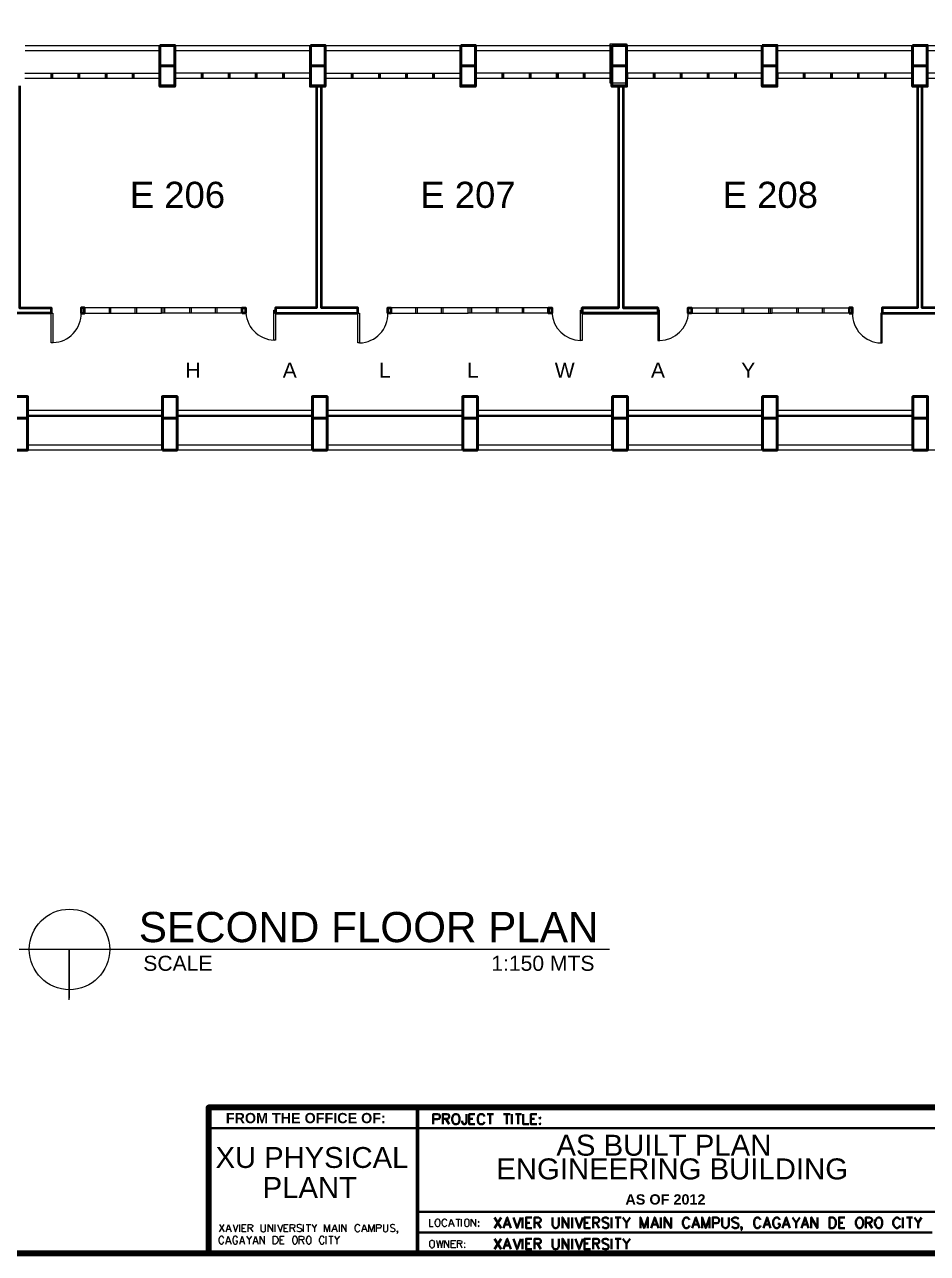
# Model space of a CAD drawing. Header units: inches. Extents: x 0 to 68.7, y 1.4 to 47.2.
# Drawn here: x 29.93 to 51.57, y 1.39 to 30.83 of the extents above; entities that cross this region are included whole.
import ezdxf

# ---------------------------------------------------------------- set-up
doc = ezdxf.new("R2010")
doc.units = ezdxf.units.IN
doc.header["$MEASUREMENT"] = 0
for name, color, linetype in [('PDF_column', 7, 'Continuous'), ('PDF_furniture', 1, 'Continuous'), ('PDF_PEN03', 3, 'Continuous'), ('PDF_PEN05', 5, 'Continuous'), ('PDF_PEN08', 6, 'Continuous'), ('PDF_text', 7, 'Continuous'), ('PDF_walls', 3, 'Continuous')]:
    doc.layers.add(name, color=color, linetype=linetype)
for name, color, linetype, true_color in [('PDF_doorwin swing', 7, 'Continuous', 0x95954a), ('PDF_PEN02', 7, 'Continuous', 0xdda500), ('PDF_roof line', 7, 'Continuous', 0x7f9fff), ('PDF_window', 7, 'Continuous', 0xdda500)]:
    doc.layers.add(name, color=color, linetype=linetype, true_color=true_color)
doc.styles.add('PDF Arial-BoldMT', font='arial.ttf')
doc.styles.add('PDF ArialMT', font='arial.ttf')
doc.styles.add('PDF ArialRoundedMT Bold', font='arialbd.ttf')

msp = doc.modelspace()

# ---------------------------------------------------------------- linework, layer by layer
at = {"layer": 'PDF_column', "lineweight": 40}
for points in [[(33.178, 30.328), (33.531, 30.328), (33.531, 29.349), (33.178, 29.349)], [(36.782, 30.328), (37.134, 30.328), (37.134, 29.349), (36.782, 29.349)], [(40.386, 30.328), (40.738, 30.328), (40.738, 29.349), (40.386, 29.349)], [(40.386, 30.328), (40.738, 30.328), (40.738, 29.349), (40.386, 29.349)], [(44.009, 30.328), (44.361, 30.328), (44.361, 29.349), (44.009, 29.349)], [(44.009, 30.328), (44.361, 30.328), (44.361, 29.349), (44.009, 29.349)], [(47.613, 30.328), (47.965, 30.328), (47.965, 29.349), (47.613, 29.349)], [(47.613, 30.328), (47.965, 30.328), (47.965, 29.349), (47.613, 29.349)], [(51.216, 30.328), (51.569, 30.328), (51.569, 29.349), (51.216, 29.349)], [(51.216, 30.328), (51.569, 30.328), (51.569, 29.349), (51.216, 29.349)], [(33.178, 29.839), (33.531, 29.839), (33.531, 29.359), (33.178, 29.359)], [(36.782, 29.839), (37.134, 29.839), (37.134, 29.359), (36.782, 29.359)], [(40.386, 29.839), (40.738, 29.839), (40.738, 29.359), (40.386, 29.359)], [(44.009, 29.839), (44.361, 29.839), (44.361, 29.359), (44.009, 29.359)], [(47.613, 29.839), (47.965, 29.839), (47.965, 29.359), (47.613, 29.359)], [(51.216, 29.839), (51.569, 29.839), (51.569, 29.359), (51.216, 29.359)], [(29.653, 20.633), (30.005, 20.633), (30.005, 21.916), (29.653, 21.916)], [(33.237, 20.633), (33.589, 20.633), (33.589, 21.916), (33.237, 21.916)], [(36.831, 20.633), (37.183, 20.633), (37.183, 21.916), (36.831, 21.916)], [(40.434, 20.633), (40.787, 20.633), (40.787, 21.916), (40.434, 21.916)], [(44.028, 20.633), (44.381, 20.633), (44.381, 21.916), (44.028, 21.916)], [(47.622, 20.633), (47.975, 20.633), (47.975, 21.916), (47.622, 21.916)], [(51.226, 20.633), (51.579, 20.633), (51.579, 21.916), (51.226, 21.916)]]:
    msp.add_lwpolyline(points, close=True, dxfattribs=at)
for points in [[(36.782, 29.839), (37.134, 29.839), (37.134, 29.359), (36.782, 29.359), (36.782, 29.839), (36.782, 29.359)], [(40.386, 29.839), (40.738, 29.839), (40.738, 29.359), (40.386, 29.359), (40.386, 29.839), (40.386, 29.359)], [(44.009, 29.839), (44.361, 29.839), (44.361, 29.359), (44.009, 29.359), (44.009, 29.839), (44.009, 29.359)], [(47.613, 29.839), (47.965, 29.839), (47.965, 29.359), (47.613, 29.359), (47.613, 29.839), (47.613, 29.359)], [(51.216, 29.839), (51.569, 29.839), (51.569, 29.359), (51.216, 29.359), (51.216, 29.839), (51.216, 29.359)], [(30.005, 21.397), (29.653, 21.397)], [(33.589, 21.397), (33.237, 21.397)], [(36.831, 21.397), (37.183, 21.397)], [(40.434, 21.397), (40.787, 21.397)], [(44.028, 21.397), (44.381, 21.397)], [(47.622, 21.397), (47.975, 21.397)], [(51.226, 21.397), (51.579, 21.397)]]:
    msp.add_lwpolyline(points, dxfattribs=at)
at = {"layer": 'PDF_doorwin swing', "lineweight": 9}
for centre, radius, start, end in [((30.598, 23.899), 0.69, 271.648, 1.7907), ((35.935, 23.968), 0.7, 178.3629, 268.3632), ((37.942, 23.899), 0.7, 271.6424, 1.6424), ((43.279, 23.968), 0.71, 183.3232, 268.3742), ((45.14, 23.968), 0.71, 271.6258, 356.6768), ((50.477, 23.899), 0.7, 178.3576, 268.3576)]:
    msp.add_arc(centre, radius, start, end, dxfattribs=at)
at = {"layer": 'PDF_furniture', "lineweight": 9}
for points in [[(43.95, 8.667), (29.799, 8.667)], [(31.004, 7.462), (31.004, 8.667), (31.004, 7.501)]]:
    msp.add_lwpolyline(points, dxfattribs=at)
msp.add_circle((31.009, 8.672), 0.965, dxfattribs=at)
at = {"layer": 'PDF_PEN02', "lineweight": 20}
for points in [[(34.608, 1.91), (34.715, 2.086)], [(34.608, 2.086), (34.715, 1.91)], [(34.764, 1.91), (34.823, 2.086), (34.882, 1.91)], [(34.931, 2.086), (34.99, 1.91), (35.048, 2.086)], [(35.088, 1.91), (35.088, 2.086)], [(35.244, 1.91), (35.146, 1.91), (35.146, 2.086), (35.244, 2.086)], [(35.293, 1.91), (35.293, 2.086), (35.362, 2.086), (35.381, 2.076), (35.391, 2.066), (35.401, 2.056), (35.401, 2.037), (35.391, 2.017), (35.381, 2.008), (35.362, 1.998), (35.293, 1.998)], [(35.597, 2.086), (35.597, 1.959), (35.607, 1.929), (35.626, 1.919), (35.646, 1.91), (35.665, 1.91), (35.685, 1.919), (35.705, 1.929), (35.705, 1.959), (35.705, 2.086)], [(35.773, 1.91), (35.773, 2.086), (35.881, 1.91), (35.881, 2.086)], [(35.94, 1.91), (35.94, 2.086)], [(35.998, 2.086), (36.067, 1.91), (36.126, 2.086)], [(36.253, 1.91), (36.155, 1.91), (36.155, 2.086), (36.253, 2.086)], [(36.302, 1.91), (36.302, 2.086), (36.37, 2.086), (36.4, 2.076), (36.4, 2.066), (36.41, 2.056), (36.41, 2.037), (36.4, 2.017), (36.4, 2.008), (36.37, 1.998), (36.302, 1.998)], [(36.576, 2.066), (36.557, 2.076), (36.537, 2.086), (36.508, 2.086), (36.478, 2.076), (36.468, 2.066), (36.468, 2.047), (36.468, 2.027), (36.478, 2.017), (36.498, 2.008), (36.537, 1.998), (36.557, 1.988), (36.566, 1.978), (36.576, 1.959), (36.576, 1.929), (36.557, 1.919), (36.537, 1.91), (36.508, 1.91), (36.478, 1.919), (36.468, 1.929)], [(36.615, 1.91), (36.615, 2.086)], [(36.684, 2.086), (36.792, 2.086)], [(36.733, 2.086), (36.733, 1.91)], [(36.821, 2.086), (36.88, 1.998), (36.938, 2.086)], [(37.125, 1.91), (37.125, 2.086), (37.183, 1.91), (37.242, 2.086), (37.242, 1.91)], [(37.301, 1.91), (37.369, 2.086), (37.428, 1.91)], [(37.477, 1.91), (37.477, 2.086)], [(37.536, 1.91), (37.536, 2.086), (37.644, 1.91), (37.644, 2.086)], [(37.967, 2.047), (37.957, 2.066), (37.947, 2.076), (37.928, 2.086), (37.898, 2.086), (37.888, 2.076), (37.869, 2.066), (37.859, 2.047), (37.849, 2.017), (37.849, 1.978), (37.859, 1.949), (37.869, 1.929), (37.888, 1.919), (37.898, 1.91), (37.928, 1.91), (37.947, 1.919), (37.957, 1.929), (37.967, 1.949)], [(38.016, 1.91), (38.074, 2.086), (38.143, 1.91)], [(38.182, 1.91), (38.182, 2.086), (38.251, 1.91), (38.309, 2.086), (38.309, 1.91)], [(38.368, 1.91), (38.368, 2.086), (38.437, 2.086), (38.466, 2.076), (38.466, 2.066), (38.476, 2.056), (38.476, 2.027), (38.466, 2.008), (38.466, 1.998), (38.437, 1.998), (38.368, 1.998)], [(38.535, 2.086), (38.535, 1.959), (38.535, 1.929), (38.554, 1.919), (38.574, 1.91), (38.593, 1.91), (38.613, 1.919), (38.633, 1.929), (38.642, 1.959), (38.642, 2.086)], [(38.809, 2.066), (38.789, 2.076), (38.77, 2.086), (38.74, 2.086), (38.721, 2.076), (38.701, 2.066), (38.701, 2.047), (38.711, 2.027), (38.721, 2.017), (38.731, 2.008), (38.779, 1.998), (38.789, 1.988), (38.799, 1.978), (38.809, 1.959), (38.809, 1.929), (38.789, 1.919), (38.77, 1.91), (38.74, 1.91), (38.721, 1.919), (38.701, 1.929)], [(39.641, 2.213), (39.641, 2.037), (39.729, 2.037)], [(40.053, 2.174), (40.043, 2.194), (40.033, 2.203), (40.013, 2.213), (39.984, 2.213), (39.974, 2.203), (39.955, 2.194), (39.945, 2.174), (39.935, 2.145), (39.935, 2.105), (39.945, 2.076), (39.955, 2.056), (39.974, 2.047), (39.984, 2.037), (40.013, 2.037), (40.033, 2.047), (40.043, 2.056), (40.053, 2.076)], [(40.102, 2.037), (40.16, 2.213), (40.229, 2.037)], [(40.121, 2.096), (40.199, 2.096)], [(40.268, 2.213), (40.376, 2.213)], [(40.327, 2.213), (40.327, 2.037)], [(40.405, 2.037), (40.405, 2.213)], [(40.64, 2.037), (40.64, 2.213), (40.748, 2.037), (40.748, 2.213)], [(34.706, 1.753), (34.696, 1.772), (34.686, 1.792), (34.667, 1.802), (34.637, 1.802), (34.627, 1.792), (34.608, 1.772), (34.598, 1.753), (34.588, 1.733), (34.588, 1.684), (34.598, 1.665), (34.608, 1.645), (34.627, 1.626), (34.637, 1.616), (34.667, 1.616), (34.686, 1.626), (34.696, 1.645), (34.706, 1.665)], [(34.755, 1.616), (34.813, 1.802), (34.882, 1.616)], [(34.784, 1.968), (34.862, 1.968)], [(35.039, 1.753), (35.029, 1.772), (35.019, 1.792), (34.999, 1.802), (34.97, 1.802), (34.951, 1.792), (34.941, 1.772), (34.931, 1.753), (34.921, 1.733), (34.921, 1.684), (34.931, 1.665), (34.941, 1.645), (34.951, 1.626), (34.97, 1.616), (34.999, 1.616), (35.019, 1.626), (35.029, 1.645), (35.039, 1.665), (35.039, 1.684), (34.999, 1.684)], [(35.088, 1.616), (35.146, 1.802), (35.205, 1.616)], [(35.146, 1.998), (35.205, 1.998)], [(35.254, 1.802), (35.313, 1.714), (35.381, 1.802)], [(35.342, 1.998), (35.401, 1.91)], [(35.411, 1.616), (35.47, 1.802), (35.528, 1.616)], [(35.577, 1.616), (35.577, 1.802), (35.685, 1.616), (35.685, 1.802)], [(36.155, 1.616), (36.057, 1.616), (36.057, 1.802), (36.155, 1.802)], [(36.155, 1.998), (36.214, 1.998)], [(36.361, 1.998), (36.41, 1.91)], [(36.517, 1.616), (36.517, 1.802), (36.586, 1.802), (36.615, 1.792), (36.625, 1.782), (36.625, 1.763), (36.625, 1.743), (36.625, 1.733), (36.615, 1.724), (36.586, 1.714), (36.517, 1.714)], [(36.88, 1.998), (36.88, 1.91)], [(37.115, 1.753), (37.105, 1.772), (37.095, 1.792), (37.076, 1.802), (37.046, 1.802), (37.027, 1.792), (37.017, 1.772), (37.007, 1.753), (36.997, 1.733), (36.997, 1.684), (37.007, 1.665), (37.017, 1.645), (37.027, 1.626), (37.046, 1.616), (37.076, 1.616), (37.095, 1.626), (37.105, 1.645), (37.115, 1.665)], [(37.164, 1.616), (37.164, 1.802)], [(37.222, 1.802), (37.33, 1.802)], [(37.271, 1.802), (37.271, 1.616)], [(37.33, 1.968), (37.409, 1.968)], [(37.36, 1.802), (37.418, 1.714), (37.487, 1.802)], [(38.035, 1.968), (38.114, 1.968)], [(38.868, 1.919), (38.868, 1.91), (38.858, 1.919), (38.868, 1.929), (38.868, 1.919), (38.868, 1.9), (38.868, 1.88), (38.858, 1.87)], [(34.774, 1.675), (34.853, 1.675)], [(35.107, 1.675), (35.186, 1.675)], [(35.313, 1.714), (35.313, 1.616)], [(35.43, 1.675), (35.509, 1.675)], [(36.057, 1.714), (36.116, 1.714)], [(36.576, 1.714), (36.625, 1.616)], [(37.418, 1.714), (37.418, 1.616)], [(39.808, 1.704), (39.847, 1.528), (39.886, 1.704), (39.925, 1.528), (39.964, 1.704)], [(39.994, 1.528), (39.994, 1.704), (40.102, 1.528), (40.102, 1.704)], [(40.268, 1.528), (40.16, 1.528), (40.16, 1.704), (40.268, 1.704)], [(40.16, 1.626), (40.229, 1.626)], [(40.307, 1.528), (40.307, 1.704), (40.376, 1.704), (40.405, 1.694), (40.415, 1.675), (40.415, 1.655), (40.405, 1.635), (40.405, 1.626), (40.376, 1.626), (40.307, 1.626)], [(40.366, 1.626), (40.415, 1.528)]]:
    msp.add_lwpolyline(points, dxfattribs=at)
for points in [[(39.818, 2.213), (39.798, 2.203), (39.788, 2.194), (39.778, 2.174), (39.769, 2.145), (39.769, 2.105), (39.778, 2.076), (39.788, 2.056), (39.798, 2.047), (39.818, 2.037), (39.847, 2.037), (39.866, 2.047), (39.876, 2.056), (39.886, 2.076), (39.896, 2.105), (39.896, 2.145), (39.886, 2.174), (39.876, 2.194), (39.866, 2.203), (39.847, 2.213)], [(40.523, 2.213), (40.503, 2.203), (40.483, 2.194), (40.483, 2.174), (40.474, 2.145), (40.474, 2.105), (40.483, 2.076), (40.483, 2.056), (40.503, 2.047), (40.523, 2.037), (40.552, 2.037), (40.562, 2.047), (40.581, 2.056), (40.591, 2.076), (40.591, 2.105), (40.591, 2.145), (40.591, 2.174), (40.581, 2.194), (40.562, 2.203), (40.552, 2.213)], [(40.816, 2.154), (40.807, 2.145), (40.816, 2.135), (40.826, 2.145)], [(35.891, 1.616), (35.891, 1.802), (35.949, 1.802), (35.969, 1.792), (35.989, 1.772), (35.998, 1.753), (36.008, 1.733), (36.008, 1.684), (35.998, 1.665), (35.989, 1.645), (35.969, 1.626), (35.949, 1.616)], [(36.4, 1.802), (36.38, 1.792), (36.37, 1.772), (36.361, 1.753), (36.351, 1.733), (36.351, 1.684), (36.361, 1.665), (36.37, 1.645), (36.38, 1.626), (36.4, 1.616), (36.429, 1.616), (36.439, 1.626), (36.459, 1.645), (36.468, 1.665), (36.478, 1.684), (36.478, 1.733), (36.468, 1.753), (36.459, 1.772), (36.439, 1.792), (36.429, 1.802)], [(36.733, 1.802), (36.713, 1.792), (36.694, 1.772), (36.694, 1.753), (36.684, 1.733), (36.684, 1.684), (36.694, 1.665), (36.694, 1.645), (36.713, 1.626), (36.733, 1.616), (36.762, 1.616), (36.772, 1.626), (36.792, 1.645), (36.801, 1.665), (36.801, 1.684), (36.801, 1.733), (36.801, 1.753), (36.792, 1.772), (36.772, 1.792), (36.762, 1.802)], [(40.816, 2.056), (40.807, 2.047), (40.816, 2.037), (40.826, 2.047)], [(39.68, 1.704), (39.671, 1.694), (39.651, 1.684), (39.641, 1.665), (39.641, 1.635), (39.641, 1.596), (39.641, 1.567), (39.651, 1.557), (39.671, 1.537), (39.68, 1.528), (39.72, 1.528), (39.729, 1.537), (39.749, 1.557), (39.759, 1.567), (39.759, 1.596), (39.759, 1.635), (39.759, 1.665), (39.749, 1.684), (39.729, 1.694), (39.72, 1.704)], [(40.483, 1.645), (40.474, 1.635), (40.483, 1.626), (40.483, 1.635)], [(40.483, 1.547), (40.474, 1.537), (40.483, 1.528), (40.483, 1.537)]]:
    msp.add_lwpolyline(points, close=True, dxfattribs=at)
at = {"layer": 'PDF_PEN03', "lineweight": 30}
for points in [[(39.729, 4.485), (39.729, 4.73), (39.827, 4.73), (39.866, 4.72), (39.876, 4.71), (39.886, 4.681), (39.886, 4.652), (39.876, 4.622), (39.866, 4.612), (39.827, 4.603), (39.729, 4.603)], [(39.955, 4.485), (39.955, 4.73), (40.053, 4.73), (40.092, 4.72), (40.102, 4.71), (40.111, 4.681), (40.111, 4.661), (40.102, 4.642), (40.092, 4.622), (40.053, 4.612), (39.955, 4.612)], [(40.523, 4.73), (40.523, 4.544), (40.513, 4.505), (40.503, 4.495), (40.483, 4.485), (40.464, 4.485), (40.444, 4.495), (40.434, 4.505), (40.425, 4.544), (40.425, 4.563)], [(40.728, 4.485), (40.591, 4.485), (40.591, 4.73), (40.728, 4.73)], [(40.953, 4.671), (40.944, 4.701), (40.924, 4.72), (40.905, 4.73), (40.856, 4.73), (40.836, 4.72), (40.816, 4.701), (40.807, 4.671), (40.797, 4.642), (40.797, 4.573), (40.807, 4.544), (40.816, 4.514), (40.836, 4.495), (40.856, 4.485), (40.905, 4.485), (40.924, 4.495), (40.944, 4.514), (40.953, 4.544)], [(41.022, 4.73), (41.169, 4.73)], [(41.091, 4.73), (41.091, 4.485)], [(41.414, 4.73), (41.57, 4.73)], [(41.492, 4.73), (41.492, 4.485)], [(41.61, 4.485), (41.61, 4.73)], [(41.698, 4.73), (41.845, 4.73)], [(41.766, 4.73), (41.766, 4.485)], [(41.884, 4.73), (41.884, 4.485), (42.021, 4.485)], [(42.207, 4.485), (42.07, 4.485), (42.07, 4.73), (42.207, 4.73)], [(40.033, 4.612), (40.111, 4.485)], [(40.591, 4.612), (40.679, 4.612)], [(42.07, 4.612), (42.158, 4.612)], [(68.687, 4.387), (34.343, 4.387)], [(65.68, 2.389), (39.347, 2.389)], [(41.198, 1.998), (41.355, 2.252)], [(41.198, 2.252), (41.355, 1.998)], [(41.414, 1.998), (41.502, 2.252), (41.59, 1.998)], [(41.453, 2.086), (41.561, 2.086)], [(41.649, 2.252), (41.737, 1.998), (41.825, 2.252)], [(41.864, 1.998), (41.864, 2.252)], [(42.089, 1.998), (41.952, 1.998), (41.952, 2.252), (42.089, 2.252)], [(41.952, 2.125), (42.04, 2.125)], [(42.158, 1.998), (42.158, 2.252), (42.256, 2.252), (42.285, 2.233), (42.295, 2.223), (42.305, 2.203), (42.305, 2.174), (42.295, 2.154), (42.285, 2.145), (42.256, 2.125), (42.158, 2.125)], [(42.227, 2.125), (42.305, 1.998)], [(42.589, 2.252), (42.589, 2.066), (42.599, 2.037), (42.618, 2.008), (42.648, 1.998), (42.667, 1.998), (42.706, 2.008), (42.726, 2.037), (42.736, 2.066), (42.736, 2.252)], [(42.824, 1.998), (42.824, 2.252), (42.971, 1.998), (42.971, 2.252)], [(43.059, 1.998), (43.059, 2.252)], [(43.137, 2.252), (43.225, 1.998), (43.314, 2.252)], [(43.5, 1.998), (43.353, 1.998), (43.353, 2.252), (43.5, 2.252)], [(43.353, 2.125), (43.441, 2.125)], [(43.558, 1.998), (43.558, 2.252), (43.656, 2.252), (43.686, 2.233), (43.695, 2.223), (43.705, 2.203), (43.705, 2.174), (43.695, 2.154), (43.686, 2.145), (43.656, 2.125), (43.558, 2.125)], [(43.637, 2.125), (43.705, 1.998)], [(43.931, 2.213), (43.911, 2.233), (43.882, 2.252), (43.842, 2.252), (43.803, 2.233), (43.784, 2.213), (43.784, 2.194), (43.793, 2.164), (43.803, 2.154), (43.823, 2.145), (43.891, 2.115), (43.911, 2.105), (43.921, 2.096), (43.931, 2.066), (43.931, 2.037), (43.911, 2.008), (43.882, 1.998), (43.842, 1.998), (43.803, 2.008), (43.784, 2.037)], [(43.999, 1.998), (43.999, 2.252)], [(44.087, 2.252), (44.234, 2.252)], [(44.156, 2.252), (44.156, 1.998)], [(44.273, 2.252), (44.361, 2.125), (44.45, 2.252)], [(44.361, 2.125), (44.361, 1.998)], [(44.694, 1.998), (44.694, 2.252), (44.782, 1.998), (44.871, 2.252), (44.871, 1.998)], [(44.949, 1.998), (45.037, 2.252), (45.125, 1.998)], [(44.988, 2.086), (45.096, 2.086)], [(45.184, 1.998), (45.184, 2.252)], [(45.272, 1.998), (45.272, 2.252), (45.429, 1.998), (45.429, 2.252)], [(45.869, 2.194), (45.86, 2.213), (45.84, 2.233), (45.821, 2.252), (45.781, 2.252), (45.752, 2.233), (45.732, 2.213), (45.723, 2.194), (45.713, 2.154), (45.713, 2.096), (45.723, 2.056), (45.732, 2.037), (45.752, 2.008), (45.781, 1.998), (45.821, 1.998), (45.84, 2.008), (45.86, 2.037), (45.869, 2.056)], [(45.938, 1.998), (46.026, 2.252), (46.114, 1.998)], [(45.967, 2.086), (46.075, 2.086)], [(46.173, 1.998), (46.173, 2.252), (46.261, 1.998), (46.349, 2.252), (46.349, 1.998)], [(46.428, 1.998), (46.428, 2.252), (46.526, 2.252), (46.555, 2.233), (46.575, 2.223), (46.584, 2.203), (46.584, 2.164), (46.575, 2.145), (46.555, 2.125), (46.526, 2.115), (46.428, 2.115)], [(46.653, 2.252), (46.653, 2.066), (46.663, 2.037), (46.692, 2.008), (46.721, 1.998), (46.741, 1.998), (46.77, 2.008), (46.8, 2.037), (46.81, 2.066), (46.81, 2.252)], [(47.045, 2.213), (47.025, 2.233), (46.986, 2.252), (46.947, 2.252), (46.917, 2.233), (46.888, 2.213), (46.888, 2.194), (46.898, 2.164), (46.917, 2.154), (46.937, 2.145), (46.996, 2.115), (47.025, 2.105), (47.035, 2.096), (47.045, 2.066), (47.045, 2.037), (47.025, 2.008), (46.986, 1.998), (46.947, 1.998), (46.917, 2.008), (46.888, 2.037)], [(47.573, 2.194), (47.564, 2.213), (47.544, 2.233), (47.524, 2.252), (47.485, 2.252), (47.456, 2.233), (47.436, 2.213), (47.427, 2.194), (47.417, 2.154), (47.417, 2.096), (47.427, 2.056), (47.436, 2.037), (47.456, 2.008), (47.485, 1.998), (47.524, 1.998), (47.544, 2.008), (47.564, 2.037), (47.573, 2.056)], [(47.642, 1.998), (47.73, 2.252), (47.808, 1.998)], [(47.671, 2.086), (47.779, 2.086)], [(48.034, 2.194), (48.024, 2.213), (48.004, 2.233), (47.985, 2.252), (47.946, 2.252), (47.916, 2.233), (47.897, 2.213), (47.887, 2.194), (47.877, 2.154), (47.877, 2.096), (47.887, 2.056), (47.897, 2.037), (47.916, 2.008), (47.946, 1.998), (47.985, 1.998), (48.004, 2.008), (48.024, 2.037), (48.034, 2.056), (48.034, 2.096), (47.985, 2.096)], [(48.102, 1.998), (48.19, 2.252), (48.279, 1.998)], [(48.132, 2.086), (48.239, 2.086)], [(48.337, 2.252), (48.425, 2.125), (48.514, 2.252)], [(48.425, 2.125), (48.425, 1.998)], [(48.553, 1.998), (48.641, 2.252), (48.719, 1.998)], [(48.582, 2.086), (48.69, 2.086)], [(48.788, 1.998), (48.788, 2.252), (48.935, 1.998), (48.935, 2.252)], [(49.591, 1.998), (49.454, 1.998), (49.454, 2.252), (49.591, 2.252)], [(49.454, 2.125), (49.542, 2.125)], [(50.1, 1.998), (50.1, 2.252), (50.188, 2.252), (50.227, 2.233), (50.237, 2.223), (50.247, 2.203), (50.247, 2.174), (50.237, 2.154), (50.227, 2.145), (50.188, 2.125), (50.1, 2.125)], [(50.169, 2.125), (50.247, 1.998)], [(50.923, 2.194), (50.913, 2.213), (50.883, 2.233), (50.864, 2.252), (50.825, 2.252), (50.805, 2.233), (50.785, 2.213), (50.766, 2.194), (50.756, 2.154), (50.756, 2.096), (50.766, 2.056), (50.785, 2.037), (50.805, 2.008), (50.825, 1.998), (50.864, 1.998), (50.883, 2.008), (50.913, 2.037), (50.923, 2.056)], [(50.981, 1.998), (50.981, 2.252)], [(51.069, 2.252), (51.216, 2.252)], [(51.148, 2.252), (51.148, 1.998)], [(51.265, 2.252), (51.353, 2.125), (51.432, 2.252)], [(51.353, 2.125), (51.353, 1.998)], [(51.686, 1.89), (39.347, 1.89)], [(47.123, 2.008), (47.113, 1.998), (47.103, 2.008), (47.113, 2.027), (47.123, 2.008), (47.123, 1.988), (47.113, 1.959), (47.103, 1.949)], [(41.198, 1.489), (41.355, 1.743)], [(41.198, 1.743), (41.355, 1.489)], [(41.414, 1.489), (41.502, 1.743), (41.59, 1.489)], [(41.453, 1.577), (41.561, 1.577)], [(41.649, 1.743), (41.737, 1.489), (41.825, 1.743)], [(41.864, 1.489), (41.864, 1.743)], [(42.089, 1.489), (41.952, 1.489), (41.952, 1.743), (42.089, 1.743)], [(41.952, 1.626), (42.04, 1.626)], [(42.158, 1.489), (42.158, 1.743), (42.256, 1.743), (42.285, 1.733), (42.295, 1.714), (42.305, 1.694), (42.305, 1.665), (42.295, 1.645), (42.285, 1.635), (42.256, 1.626), (42.158, 1.626)], [(42.227, 1.626), (42.305, 1.489)], [(42.589, 1.743), (42.589, 1.557), (42.599, 1.528), (42.618, 1.498), (42.648, 1.489), (42.667, 1.489), (42.706, 1.498), (42.726, 1.528), (42.736, 1.557), (42.736, 1.743)], [(42.824, 1.489), (42.824, 1.743), (42.971, 1.489), (42.971, 1.743)], [(43.059, 1.489), (43.059, 1.743)], [(43.137, 1.743), (43.225, 1.489), (43.314, 1.743)], [(43.5, 1.489), (43.353, 1.489), (43.353, 1.743), (43.5, 1.743)], [(43.353, 1.626), (43.441, 1.626)], [(43.558, 1.489), (43.558, 1.743), (43.656, 1.743), (43.686, 1.733), (43.695, 1.714), (43.705, 1.694), (43.705, 1.665), (43.695, 1.645), (43.686, 1.635), (43.656, 1.626), (43.558, 1.626)], [(43.637, 1.626), (43.705, 1.489)], [(43.931, 1.704), (43.911, 1.733), (43.882, 1.743), (43.842, 1.743), (43.803, 1.733), (43.784, 1.704), (43.784, 1.684), (43.793, 1.655), (43.803, 1.645), (43.823, 1.635), (43.891, 1.606), (43.911, 1.596), (43.921, 1.586), (43.931, 1.557), (43.931, 1.528), (43.911, 1.498), (43.882, 1.489), (43.842, 1.489), (43.803, 1.498), (43.784, 1.528)], [(43.999, 1.489), (43.999, 1.743)], [(44.087, 1.743), (44.234, 1.743)], [(44.156, 1.743), (44.156, 1.489)], [(44.273, 1.743), (44.361, 1.626), (44.45, 1.743)], [(44.361, 1.626), (44.361, 1.489)]]:
    msp.add_lwpolyline(points, dxfattribs=at)
for points in [[(40.248, 4.73), (40.229, 4.72), (40.209, 4.701), (40.199, 4.671), (40.18, 4.642), (40.18, 4.573), (40.199, 4.544), (40.209, 4.514), (40.229, 4.495), (40.248, 4.485), (40.288, 4.485), (40.317, 4.495), (40.337, 4.514), (40.346, 4.544), (40.356, 4.573), (40.356, 4.642), (40.346, 4.671), (40.337, 4.701), (40.317, 4.72), (40.288, 4.73)], [(42.285, 4.652), (42.276, 4.642), (42.285, 4.622), (42.295, 4.642)], [(42.285, 4.505), (42.276, 4.495), (42.285, 4.485), (42.295, 4.495)], [(49.228, 1.998), (49.228, 2.252), (49.307, 2.252), (49.336, 2.233), (49.356, 2.213), (49.366, 2.194), (49.375, 2.154), (49.375, 2.096), (49.366, 2.056), (49.356, 2.037), (49.336, 2.008), (49.307, 1.998)], [(49.924, 2.252), (49.904, 2.233), (49.885, 2.213), (49.875, 2.194), (49.855, 2.154), (49.855, 2.096), (49.875, 2.056), (49.885, 2.037), (49.904, 2.008), (49.924, 1.998), (49.963, 1.998), (49.992, 2.008), (50.012, 2.037), (50.022, 2.056), (50.031, 2.096), (50.031, 2.154), (50.022, 2.194), (50.012, 2.213), (49.992, 2.233), (49.963, 2.252)], [(50.384, 2.252), (50.364, 2.233), (50.345, 2.213), (50.335, 2.194), (50.315, 2.154), (50.315, 2.096), (50.335, 2.056), (50.345, 2.037), (50.364, 2.008), (50.384, 1.998), (50.423, 1.998), (50.453, 2.008), (50.472, 2.037), (50.482, 2.056), (50.492, 2.096), (50.492, 2.154), (50.482, 2.194), (50.472, 2.213), (50.453, 2.233), (50.423, 2.252)]]:
    msp.add_lwpolyline(points, close=True, dxfattribs=at)
at = {"layer": 'PDF_PEN05', "lineweight": 50}
msp.add_lwpolyline([(39.347, 4.887), (39.347, 1.391)], dxfattribs=at)
at = {"layer": 'PDF_PEN08', "lineweight": 80}
msp.add_lwpolyline([(68.687, 1.391), (0, 1.391), (0, 47.182), (68.687, 47.182)], close=True, dxfattribs=at)
msp.add_lwpolyline([(68.687, 4.887), (34.343, 4.887), (34.343, 1.391)], dxfattribs=at)
at = {"layer": 'PDF_roof line', "lineweight": 0}
msp.add_lwpolyline([(43.97, 30.367), (44.361, 30.367), (44.361, 29.418), (43.97, 29.418)], close=True, dxfattribs=at)
at = {"layer": 'PDF_walls', "lineweight": 35}
for points in [[(29.809, 29.359), (29.809, 24.041), (30.573, 24.041), (30.573, 23.914), (28.918, 23.914), (28.918, 24.041), (29.682, 24.041), (29.682, 29.359)], [(36.929, 29.359), (36.929, 24.041), (35.949, 24.041), (35.949, 23.914), (37.918, 23.914), (37.918, 24.041), (37.046, 24.041), (37.046, 29.359)], [(44.166, 29.359), (44.166, 24.041)], [(44.283, 29.359), (44.283, 24.041)], [(51.334, 29.359), (51.334, 24.041), (50.492, 24.041), (50.492, 23.914), (52.323, 23.914), (52.323, 24.041), (51.451, 24.041), (51.451, 29.359)], [(45.115, 24.041), (44.283, 24.041), (45.115, 24.041), (45.115, 23.914), (43.294, 23.914), (43.294, 24.041), (44.166, 24.041), (43.294, 24.041), (43.294, 23.914), (45.115, 23.914)]]:
    msp.add_lwpolyline(points, dxfattribs=at)
for points in [[(31.288, 23.914), (31.366, 23.914), (31.366, 24.041), (31.288, 24.041)], [(35.146, 23.914), (35.146, 24.041), (35.225, 24.041), (35.225, 23.914)], [(38.642, 23.914), (38.642, 24.041), (38.711, 24.041), (38.711, 23.914)], [(42.569, 23.914), (42.491, 23.914), (42.491, 24.041), (42.569, 24.041)], [(42.501, 23.914), (42.501, 24.041), (42.569, 24.041), (42.569, 23.914)], [(45.918, 23.914), (45.84, 23.914), (45.84, 24.041), (45.918, 24.041)], [(49.698, 23.914), (49.777, 23.914), (49.777, 24.041), (49.698, 24.041)]]:
    msp.add_lwpolyline(points, close=True, dxfattribs=at)
at = {"layer": 'PDF_window', "lineweight": 20}
for points in [[(29.946, 30.328), (33.178, 30.328)], [(33.55, 30.328), (36.782, 30.328)], [(37.154, 30.328), (40.386, 30.328)], [(40.748, 30.328), (44.009, 30.328)], [(44.381, 30.328), (47.613, 30.328)], [(47.985, 30.328), (51.216, 30.328)], [(51.549, 30.328), (54.781, 30.328)], [(29.946, 30.201), (33.178, 30.201)], [(33.55, 30.201), (36.782, 30.201)], [(37.154, 30.201), (40.386, 30.201)], [(40.748, 30.201), (44.009, 30.201)], [(44.381, 30.201), (47.613, 30.201)], [(47.985, 30.201), (51.216, 30.201)], [(51.549, 30.201), (54.781, 30.201)], [(29.937, 29.662), (33.178, 29.662)], [(29.937, 29.545), (33.178, 29.545)], [(30.563, 29.662), (30.563, 29.545)], [(30.583, 29.662), (30.583, 29.545)], [(30.603, 29.662), (30.603, 29.545)], [(31.21, 29.662), (31.21, 29.545)], [(31.229, 29.662), (31.229, 29.545)], [(31.249, 29.662), (31.249, 29.545)], [(31.866, 29.662), (31.866, 29.545)], [(31.885, 29.662), (31.885, 29.545)], [(31.905, 29.662), (31.905, 29.545)], [(32.512, 29.662), (32.512, 29.545)], [(32.532, 29.662), (32.532, 29.545)], [(32.551, 29.662), (32.551, 29.545)], [(33.158, 29.662), (33.158, 29.545)], [(33.55, 29.662), (33.55, 29.545)], [(34.167, 29.662), (34.167, 29.545)], [(34.187, 29.662), (34.187, 29.545)], [(34.206, 29.662), (34.206, 29.545)], [(34.813, 29.662), (34.813, 29.545)], [(34.833, 29.662), (34.833, 29.545)], [(34.853, 29.662), (34.853, 29.545)], [(35.46, 29.662), (35.46, 29.545)], [(35.479, 29.662), (35.479, 29.545)], [(35.499, 29.662), (35.499, 29.545)], [(36.116, 29.662), (36.116, 29.545)], [(36.135, 29.662), (36.135, 29.545)], [(36.155, 29.662), (36.155, 29.545)], [(36.762, 29.662), (36.762, 29.545)], [(37.134, 29.662), (40.386, 29.662)], [(37.134, 29.545), (40.386, 29.545)], [(37.154, 29.662), (37.154, 29.545)], [(37.761, 29.662), (37.761, 29.545)], [(37.781, 29.662), (37.781, 29.545)], [(37.8, 29.662), (37.8, 29.545)], [(38.417, 29.662), (38.417, 29.545)], [(38.437, 29.662), (38.437, 29.545)], [(38.456, 29.662), (38.456, 29.545)], [(39.063, 29.662), (39.063, 29.545)], [(39.083, 29.662), (39.083, 29.545)], [(39.103, 29.662), (39.103, 29.545)], [(39.71, 29.662), (39.71, 29.545)], [(39.729, 29.662), (39.729, 29.545)], [(39.749, 29.662), (39.749, 29.545)], [(40.366, 29.662), (40.366, 29.545)], [(40.738, 29.662), (40.738, 29.545)], [(40.758, 29.662), (40.758, 29.545)], [(41.375, 29.662), (41.375, 29.545)], [(41.394, 29.662), (41.394, 29.545)], [(41.414, 29.662), (41.414, 29.545)], [(42.031, 29.662), (42.031, 29.545)], [(42.05, 29.662), (42.05, 29.545)], [(42.07, 29.662), (42.07, 29.545)], [(42.677, 29.662), (42.677, 29.545)], [(42.706, 29.662), (42.706, 29.545)], [(42.726, 29.662), (42.726, 29.545)], [(43.323, 29.662), (43.323, 29.545)], [(43.343, 29.662), (43.343, 29.545)], [(43.363, 29.662), (43.363, 29.545)], [(43.989, 29.662), (43.989, 29.545)], [(44.381, 29.662), (44.381, 29.545)], [(44.998, 29.662), (44.998, 29.545)], [(45.018, 29.662), (45.018, 29.545)], [(45.037, 29.662), (45.037, 29.545)], [(45.644, 29.662), (45.644, 29.545)], [(45.664, 29.662), (45.664, 29.545)], [(45.683, 29.662), (45.683, 29.545)], [(46.291, 29.662), (46.291, 29.545)], [(46.31, 29.662), (46.31, 29.545)], [(46.33, 29.662), (46.33, 29.545)], [(46.947, 29.662), (46.947, 29.545)], [(46.966, 29.662), (46.966, 29.545)], [(46.986, 29.662), (46.986, 29.545)], [(47.593, 29.662), (47.593, 29.545)], [(47.985, 29.662), (47.985, 29.545)], [(48.592, 29.662), (48.592, 29.545)], [(48.611, 29.662), (48.611, 29.545)], [(48.631, 29.662), (48.631, 29.545)], [(49.248, 29.662), (49.248, 29.545)], [(49.268, 29.662), (49.268, 29.545)], [(49.287, 29.662), (49.287, 29.545)], [(49.894, 29.662), (49.894, 29.545)], [(49.914, 29.662), (49.914, 29.545)], [(49.933, 29.662), (49.933, 29.545)], [(50.541, 29.662), (50.541, 29.545)], [(50.56, 29.662), (50.56, 29.545)], [(50.58, 29.662), (50.58, 29.545)], [(51.197, 29.662), (51.197, 29.545)], [(31.366, 23.914), (33.217, 23.914), (33.217, 24.041)], [(35.146, 24.041), (31.366, 24.041)], [(31.964, 23.914), (31.964, 24.041)], [(32.003, 23.914), (32.003, 24.041)], [(32.581, 23.914), (32.581, 24.041)], [(32.62, 23.914), (32.62, 24.041)], [(35.146, 23.914), (33.296, 23.914), (33.217, 23.914)], [(33.256, 23.914), (33.256, 24.041)], [(33.296, 23.914), (33.296, 24.041)], [(33.893, 23.914), (33.893, 24.041)], [(33.932, 23.914), (33.932, 24.041)], [(34.51, 23.914), (34.51, 24.041)], [(34.549, 23.914), (34.549, 24.041)], [(38.711, 23.914), (40.562, 23.914), (40.562, 24.041)], [(42.501, 24.041), (38.711, 24.041)], [(39.308, 23.914), (39.308, 24.041)], [(39.347, 23.914), (39.347, 24.041)], [(39.925, 23.914), (39.925, 24.041)], [(39.964, 23.914), (39.964, 24.041)], [(42.501, 23.914), (40.65, 23.914), (40.562, 23.914)], [(40.611, 23.914), (40.611, 24.041)], [(40.65, 23.914), (40.65, 24.041)], [(41.247, 23.914), (41.247, 24.041)], [(41.286, 23.914), (41.286, 24.041)], [(41.864, 23.914), (41.864, 24.041)], [(41.903, 23.914), (41.903, 24.041)], [(45.918, 24.041), (49.698, 24.041)], [(45.918, 23.914), (47.769, 23.914), (47.848, 23.914)], [(46.516, 23.914), (46.516, 24.041)], [(46.555, 23.914), (46.555, 24.041)], [(47.133, 23.914), (47.133, 24.041)], [(47.172, 23.914), (47.172, 24.041)], [(47.769, 23.914), (47.769, 24.041)], [(47.808, 23.914), (47.808, 24.041)], [(49.698, 23.914), (47.848, 23.914), (47.848, 24.041)], [(48.445, 23.914), (48.445, 24.041)], [(48.484, 23.914), (48.484, 24.041)], [(49.062, 23.914), (49.062, 24.041)], [(49.101, 23.914), (49.101, 24.041)], [(29.995, 21.593), (33.227, 21.593)], [(33.589, 21.593), (36.831, 21.593)], [(37.183, 21.593), (40.434, 21.593)], [(40.787, 21.593), (44.028, 21.593)], [(44.381, 21.593), (47.622, 21.593)], [(47.975, 21.593), (51.226, 21.593)], [(29.995, 21.466), (33.227, 21.466)], [(29.995, 21.446), (33.227, 21.446)], [(33.589, 21.466), (36.831, 21.466)], [(33.589, 21.446), (36.831, 21.446)], [(37.183, 21.466), (40.434, 21.466)], [(37.183, 21.446), (40.434, 21.446)], [(40.787, 21.466), (44.028, 21.466)], [(40.787, 21.446), (44.028, 21.446)], [(44.381, 21.466), (47.622, 21.466)], [(44.381, 21.446), (47.622, 21.446)], [(47.975, 21.466), (51.226, 21.466)], [(47.975, 21.446), (51.226, 21.446)], [(58.414, 20.633), (22.788, 20.633)], [(33.227, 20.751), (29.995, 20.751)], [(36.831, 20.751), (33.58, 20.751)], [(40.434, 20.751), (37.183, 20.751)], [(44.028, 20.751), (40.787, 20.751)], [(47.622, 20.751), (44.381, 20.751)], [(51.226, 20.751), (47.975, 20.751)]]:
    msp.add_lwpolyline(points, dxfattribs=at)
for points in [[(33.531, 29.545), (36.782, 29.545), (36.782, 29.662), (33.531, 29.662)], [(44.009, 29.545), (44.009, 29.662), (40.738, 29.662), (40.738, 29.545)], [(44.361, 29.545), (47.613, 29.545), (47.613, 29.662), (44.361, 29.662)], [(47.965, 29.545), (51.216, 29.545), (51.216, 29.662), (47.965, 29.662)], [(51.569, 29.545), (54.781, 29.545), (54.781, 29.662), (51.569, 29.662)], [(30.612, 23.199), (30.573, 23.199), (30.573, 23.914), (30.612, 23.914)], [(35.949, 23.268), (35.91, 23.268), (35.91, 23.983), (35.949, 23.983)], [(37.957, 23.199), (37.918, 23.199), (37.918, 23.914), (37.957, 23.914)], [(43.294, 23.258), (43.255, 23.258), (43.255, 23.983), (43.294, 23.983)], [(45.115, 23.258), (45.155, 23.258), (45.155, 23.983), (45.115, 23.983)], [(50.453, 23.199), (50.492, 23.199), (50.492, 23.914), (50.453, 23.914)]]:
    msp.add_lwpolyline(points, close=True, dxfattribs=at)
at = {"layer": 'PDF_window', "lineweight": 0}
for points in [[(31.983, 23.914), (31.983, 23.914)], [(32.6, 23.914), (32.6, 23.914)], [(33.912, 23.914), (33.912, 23.914)], [(34.529, 23.914), (34.529, 23.914)], [(39.328, 23.914), (39.328, 23.914)], [(39.945, 23.914), (39.945, 23.914)], [(41.267, 23.914), (41.267, 23.914)], [(41.884, 23.914), (41.884, 23.914)], [(46.535, 23.914), (46.535, 23.914)], [(47.152, 23.914), (47.152, 23.914)], [(48.465, 23.914), (48.465, 23.914)], [(49.082, 23.914), (49.082, 23.914)]]:
    msp.add_lwpolyline(points, dxfattribs=at)

# ---------------------------------------------------------------- texts
at = {"layer": 'PDF_text', "attachment_point": 4, "style": 'PDF ArialMT'}
for s, insert, char_height in [('E 206', (32.455, 26.743), 0.6258), ('E 207', (39.418, 26.743), 0.6258), ('E 208', (46.665, 26.743), 0.6258), ('H              A              L             L             W             A             Y', (33.787, 22.547), 0.36212), ('SECOND FLOOR PLAN', (32.67, 9.203), 0.72425), ('SCALE', (32.778, 8.338), 0.3621), ('        1:150 MTS', (39.995, 8.338), 0.36212)]:
    msp.add_mtext(s, dxfattribs=dict(at, insert=insert, char_height=char_height))
at = {"layer": 'PDF_text', "color": 3, "insert": (34.756, 4.631), "char_height": 0.24582, "attachment_point": 4, "style": 'PDF ArialRoundedMT Bold'}
msp.add_mtext('FROM THE OFFICE OF:', dxfattribs=at)
at = {"layer": 'PDF_text', "color": 5, "attachment_point": 4}
for s, insert, char_height, style in [('AS BUILT PLAN', (42.679, 3.979), 0.50295, 'PDF Arial-BoldMT'), ('XU PHYSICAL', (34.511, 3.685), 0.50003, 'PDF Arial-BoldMT'), ('ENGINEERING BUILDING', (41.239, 3.411), 0.50295, 'PDF Arial-BoldMT'), ('PLANT', (35.637, 2.97), 0.5029, 'PDF Arial-BoldMT'), ('AS OF 2012', (44.334, 2.682), 0.2473, 'PDF ArialRoundedMT Bold')]:
    msp.add_mtext(s, dxfattribs=dict(at, insert=insert, char_height=char_height, style=style))

doc.saveas('drawing.dxf')
